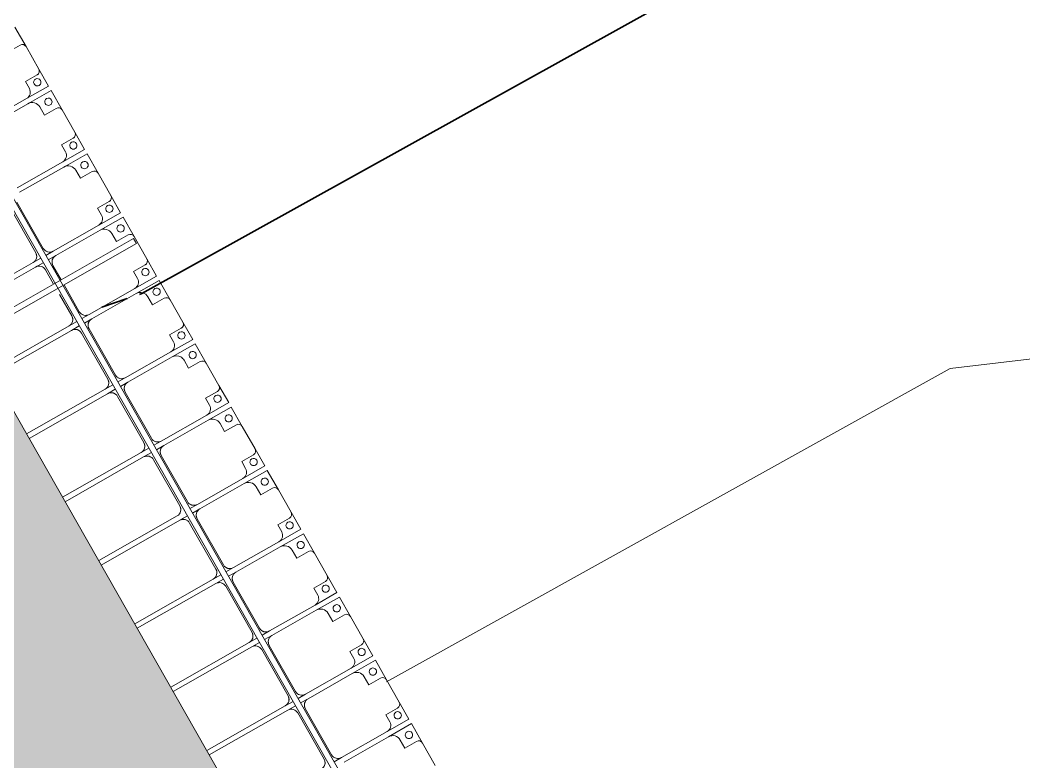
# Model space of a CAD drawing. Header units: millimetres. Extents: x -861324 to 439029, y -308065 to 694685.
# Drawn here: x -94915 to -88024, y -25345 to -20254 of the extents above; entities that cross this region are included whole.
import ezdxf

# ---------------------------------------------------------------- set-up
doc = ezdxf.new("R2010")
doc.units = ezdxf.units.MM
for name, color, linetype, lineweight in [('A-DETL-GENF', 92, 'Continuous', 9), ('A-DETL-THIN', 151, 'Continuous', 9), ('A-GENM', 13, 'Continuous', 9), ('C-TOPO-MAJR', 7, 'Continuous', 35), ('C-TOPO-MINR', 7, 'Continuous', 9), ('S-BEAM', 12, 'Continuous', 9)]:
    doc.layers.add(name, color=color, linetype=linetype, lineweight=lineweight)

# ---------------------------------------------------------------- blocks, each defined once
blk = doc.blocks.new('Dải phao đi lại kèm đỡ invester - DẢI PHAO ĐI LẠI-15551-BỐ TRÍ BÈ PIN HỒ BẢN MÒNG')
at = {"layer": 'A-GENM', "color": 9}
for p, q in [((110758.4, 1312.2), (110911.8, 1312.2)), ((110911.8, 1312.2), (110758.4, 1312.2)), ((111088.2, 1312.2), (111223.4, 1312.2)), ((111223.4, 1312.2), (111088.2, 1312.2)), ((111223.4, 1312.2), (111223.4, 1139.7)), ((111223.4, 1139.7), (111223.4, 1312.2)), ((111258.4, 1312.2), (111411.8, 1312.2)), ((111258.4, 1129.7), (111258.4, 1312.2)), ((111258.4, 1312.2), (111258.4, 1129.7)), ((111411.8, 1312.2), (111258.4, 1312.2)), ((111588.2, 1312.2), (111723.4, 1312.2)), ((111723.4, 1312.2), (111588.2, 1312.2)), ((111723.4, 1312.2), (111723.4, 1139.7)), ((111723.4, 1139.7), (111723.4, 1312.2)), ((111758.4, 1312.2), (111911.8, 1312.2)), ((111758.4, 1129.7), (111758.4, 1312.2)), ((111758.4, 1312.2), (111758.4, 1129.7)), ((111911.8, 1312.2), (111758.4, 1312.2)), ((112088.2, 1312.2), (112223.4, 1312.2)), ((112223.4, 1312.2), (112088.2, 1312.2)), ((112223.4, 1312.2), (112223.4, 1139.7)), ((112223.4, 1139.7), (112223.4, 1312.2)), ((112258.4, 1312.2), (112411.8, 1312.2)), ((112258.4, 1129.7), (112258.4, 1312.2)), ((112258.4, 1312.2), (112258.4, 1129.7)), ((112411.8, 1312.2), (112258.4, 1312.2)), ((112588.2, 1312.2), (112723.4, 1312.2)), ((112723.4, 1312.2), (112588.2, 1312.2)), ((112723.4, 1312.2), (112723.4, 1139.7)), ((112723.4, 1139.7), (112723.4, 1312.2)), ((112758.4, 1312.2), (112911.8, 1312.2)), ((112758.4, 1129.7), (112758.4, 1312.2)), ((112758.4, 1312.2), (112758.4, 1129.7)), ((112911.8, 1312.2), (112758.4, 1312.2)), ((113088.2, 1312.2), (113223.4, 1312.2)), ((113223.4, 1312.2), (113088.2, 1312.2)), ((113223.4, 1312.2), (113223.4, 1139.7)), ((113223.4, 1139.7), (113223.4, 1312.2)), ((113258.4, 1312.2), (113411.8, 1312.2)), ((113258.4, 1129.7), (113258.4, 1312.2)), ((113258.4, 1312.2), (113258.4, 1129.7)), ((113411.8, 1312.2), (113258.4, 1312.2)), ((113588.2, 1312.2), (113723.4, 1312.2)), ((113723.4, 1312.2), (113588.2, 1312.2)), ((113723.4, 1312.2), (113723.4, 1139.7)), ((113723.4, 1139.7), (113723.4, 1312.2)), ((113758.4, 1312.2), (113911.8, 1312.2)), ((113758.4, 1129.7), (113758.4, 1312.2)), ((113758.4, 1312.2), (113758.4, 1129.7)), ((113911.8, 1312.2), (113758.4, 1312.2)), ((114088.2, 1312.2), (114223.4, 1312.2)), ((114223.4, 1312.2), (114088.2, 1312.2)), ((114223.4, 1312.2), (114223.4, 1139.7)), ((114223.4, 1139.7), (114223.4, 1312.2)), ((114258.4, 1312.2), (114411.8, 1312.2)), ((114258.4, 1129.7), (114258.4, 1312.2)), ((114258.4, 1312.2), (114258.4, 1129.7)), ((114411.8, 1312.2), (114258.4, 1312.2)), ((114588.2, 1312.2), (114723.4, 1312.2)), ((114723.4, 1312.2), (114588.2, 1312.2)), ((114723.4, 1312.2), (114723.4, 1139.7)), ((114723.4, 1139.7), (114723.4, 1312.2)), ((114758.4, 1312.2), (114911.8, 1312.2)), ((114758.4, 1129.7), (114758.4, 1312.2)), ((114758.4, 1312.2), (114758.4, 1129.7)), ((114911.8, 1312.2), (114758.4, 1312.2)), ((115088.2, 1312.2), (115223.4, 1312.2)), ((115223.4, 1312.2), (115088.2, 1312.2)), ((115223.4, 1312.2), (115223.4, 1139.7)), ((115223.4, 1139.7), (115223.4, 1312.2)), ((115258.4, 1312.2), (115411.8, 1312.2)), ((115258.4, 1129.7), (115258.4, 1312.2)), ((115258.4, 1312.2), (115258.4, 1129.7)), ((115411.8, 1312.2), (115258.4, 1312.2)), ((115588.2, 1312.2), (115723.4, 1312.2)), ((115723.4, 1312.2), (115588.2, 1312.2)), ((115723.4, 1312.2), (115723.4, 1139.7)), ((115723.4, 1139.7), (115723.4, 1312.2)), ((115758.4, 1312.2), (115911.8, 1312.2)), ((115758.4, 1129.7), (115758.4, 1312.2)), ((115758.4, 1312.2), (115758.4, 1129.7)), ((115911.8, 1312.2), (115758.4, 1312.2)), ((116088.2, 1312.2), (116223.4, 1312.2)), ((116223.4, 1312.2), (116088.2, 1312.2)), ((116223.4, 1312.2), (116223.4, 1139.7)), ((116223.4, 1139.7), (116223.4, 1312.2)), ((116258.4, 1312.2), (116411.8, 1312.2)), ((116258.4, 1129.7), (116258.4, 1312.2)), ((116258.4, 1312.2), (116258.4, 1129.7)), ((116411.8, 1312.2), (116258.4, 1312.2)), ((110881.8, 1189.7), (110881.8, 1282.2)), ((110881.8, 1189.7), (110881.8, 1282.2)), ((110881.8, 1282.2), (110881.8, 1189.7)), ((111118.2, 1282.2), (111118.2, 1189.7)), ((111118.2, 1282.2), (111118.2, 1189.7)), ((111118.2, 1189.7), (111118.2, 1282.2)), ((111381.8, 1189.7), (111381.8, 1282.2)), ((111381.8, 1189.7), (111381.8, 1282.2)), ((111381.8, 1282.2), (111381.8, 1189.7)), ((111618.2, 1282.2), (111618.2, 1189.7)), ((111618.2, 1282.2), (111618.2, 1189.7)), ((111618.2, 1189.7), (111618.2, 1282.2)), ((111881.8, 1189.7), (111881.8, 1282.2)), ((111881.8, 1189.7), (111881.8, 1282.2)), ((111881.8, 1282.2), (111881.8, 1189.7)), ((112118.2, 1282.2), (112118.2, 1189.7)), ((112118.2, 1282.2), (112118.2, 1189.7)), ((112118.2, 1189.7), (112118.2, 1282.2)), ((112381.8, 1189.7), (112381.8, 1282.2)), ((112381.8, 1189.7), (112381.8, 1282.2)), ((112381.8, 1282.2), (112381.8, 1189.7)), ((112618.2, 1282.2), (112618.2, 1189.7)), ((112618.2, 1282.2), (112618.2, 1189.7)), ((112618.2, 1189.7), (112618.2, 1282.2)), ((112881.8, 1189.7), (112881.8, 1282.2)), ((112881.8, 1189.7), (112881.8, 1282.2)), ((112881.8, 1282.2), (112881.8, 1189.7)), ((113118.2, 1282.2), (113118.2, 1189.7)), ((113118.2, 1282.2), (113118.2, 1189.7)), ((113118.2, 1189.7), (113118.2, 1282.2)), ((113381.8, 1189.7), (113381.8, 1282.2)), ((113381.8, 1189.7), (113381.8, 1282.2)), ((113381.8, 1282.2), (113381.8, 1189.7)), ((113618.2, 1282.2), (113618.2, 1189.7)), ((113618.2, 1282.2), (113618.2, 1189.7)), ((113618.2, 1189.7), (113618.2, 1282.2)), ((113881.8, 1189.7), (113881.8, 1282.2)), ((113881.8, 1189.7), (113881.8, 1282.2)), ((113881.8, 1282.2), (113881.8, 1189.7)), ((114118.2, 1282.2), (114118.2, 1189.7)), ((114118.2, 1282.2), (114118.2, 1189.7)), ((114118.2, 1189.7), (114118.2, 1282.2)), ((114381.8, 1189.7), (114381.8, 1282.2)), ((114381.8, 1189.7), (114381.8, 1282.2)), ((114381.8, 1282.2), (114381.8, 1189.7)), ((114618.2, 1282.2), (114618.2, 1189.7)), ((114618.2, 1282.2), (114618.2, 1189.7)), ((114618.2, 1189.7), (114618.2, 1282.2)), ((114881.8, 1189.7), (114881.8, 1282.2)), ((114881.8, 1189.7), (114881.8, 1282.2)), ((114881.8, 1282.2), (114881.8, 1189.7)), ((115118.2, 1282.2), (115118.2, 1189.7)), ((115118.2, 1282.2), (115118.2, 1189.7)), ((115118.2, 1189.7), (115118.2, 1282.2)), ((115381.8, 1189.7), (115381.8, 1282.2)), ((115381.8, 1189.7), (115381.8, 1282.2)), ((115381.8, 1282.2), (115381.8, 1189.7)), ((115618.2, 1282.2), (115618.2, 1189.7)), ((115618.2, 1282.2), (115618.2, 1189.7)), ((115618.2, 1189.7), (115618.2, 1282.2)), ((115881.8, 1189.7), (115881.8, 1282.2)), ((115881.8, 1189.7), (115881.8, 1282.2)), ((115881.8, 1282.2), (115881.8, 1189.7)), ((116118.2, 1282.2), (116118.2, 1189.7)), ((116118.2, 1282.2), (116118.2, 1189.7)), ((116118.2, 1189.7), (116118.2, 1282.2)), ((116381.8, 1189.7), (116381.8, 1282.2)), ((116381.8, 1189.7), (116381.8, 1282.2)), ((116381.8, 1282.2), (116381.8, 1189.7)), ((111118.2, 1189.7), (111173.4, 1189.7)), ((111118.2, 1189.7), (111173.4, 1189.7)), ((111173.4, 1189.7), (111118.2, 1189.7)), ((111318.4, 1189.7), (111381.8, 1189.7)), ((111318.4, 1189.7), (111381.8, 1189.7)), ((111381.8, 1189.7), (111318.4, 1189.7)), ((111618.2, 1189.7), (111673.4, 1189.7)), ((111618.2, 1189.7), (111673.4, 1189.7)), ((111673.4, 1189.7), (111618.2, 1189.7)), ((111818.4, 1189.7), (111881.8, 1189.7)), ((111818.4, 1189.7), (111881.8, 1189.7)), ((111881.8, 1189.7), (111818.4, 1189.7)), ((112118.2, 1189.7), (112173.4, 1189.7)), ((112118.2, 1189.7), (112173.4, 1189.7)), ((112173.4, 1189.7), (112118.2, 1189.7)), ((112318.4, 1189.7), (112381.8, 1189.7)), ((112318.4, 1189.7), (112381.8, 1189.7)), ((112381.8, 1189.7), (112318.4, 1189.7)), ((112618.2, 1189.7), (112673.4, 1189.7)), ((112618.2, 1189.7), (112673.4, 1189.7)), ((112673.4, 1189.7), (112618.2, 1189.7)), ((112818.4, 1189.7), (112881.8, 1189.7)), ((112818.4, 1189.7), (112881.8, 1189.7)), ((112881.8, 1189.7), (112818.4, 1189.7)), ((113118.2, 1189.7), (113173.4, 1189.7)), ((113118.2, 1189.7), (113173.4, 1189.7)), ((113173.4, 1189.7), (113118.2, 1189.7)), ((113318.4, 1189.7), (113381.8, 1189.7)), ((113318.4, 1189.7), (113381.8, 1189.7)), ((113381.8, 1189.7), (113318.4, 1189.7)), ((113618.2, 1189.7), (113673.4, 1189.7)), ((113618.2, 1189.7), (113673.4, 1189.7)), ((113673.4, 1189.7), (113618.2, 1189.7)), ((113818.4, 1189.7), (113881.8, 1189.7)), ((113818.4, 1189.7), (113881.8, 1189.7)), ((113881.8, 1189.7), (113818.4, 1189.7)), ((114118.2, 1189.7), (114173.4, 1189.7)), ((114118.2, 1189.7), (114173.4, 1189.7)), ((114173.4, 1189.7), (114118.2, 1189.7)), ((114318.4, 1189.7), (114381.8, 1189.7)), ((114318.4, 1189.7), (114381.8, 1189.7)), ((114381.8, 1189.7), (114318.4, 1189.7)), ((114618.2, 1189.7), (114673.4, 1189.7)), ((114618.2, 1189.7), (114673.4, 1189.7)), ((114673.4, 1189.7), (114618.2, 1189.7)), ((114818.4, 1189.7), (114881.8, 1189.7)), ((114818.4, 1189.7), (114881.8, 1189.7)), ((114881.8, 1189.7), (114818.4, 1189.7)), ((115118.2, 1189.7), (115173.4, 1189.7)), ((115118.2, 1189.7), (115173.4, 1189.7)), ((115173.4, 1189.7), (115118.2, 1189.7)), ((115318.4, 1189.7), (115381.8, 1189.7)), ((115318.4, 1189.7), (115381.8, 1189.7)), ((115381.8, 1189.7), (115318.4, 1189.7)), ((115618.2, 1189.7), (115673.4, 1189.7)), ((115618.2, 1189.7), (115673.4, 1189.7)), ((115673.4, 1189.7), (115618.2, 1189.7)), ((115818.4, 1189.7), (115881.8, 1189.7)), ((115818.4, 1189.7), (115881.8, 1189.7)), ((115881.8, 1189.7), (115818.4, 1189.7)), ((116118.2, 1189.7), (116173.4, 1189.7)), ((116118.2, 1189.7), (116173.4, 1189.7)), ((116173.4, 1189.7), (116118.2, 1189.7)), ((116318.4, 1189.7), (116381.8, 1189.7)), ((116318.4, 1189.7), (116381.8, 1189.7)), ((116381.8, 1189.7), (116318.4, 1189.7)), ((112223.4, 779.7), (112223.4, 721.1)), ((112258.4, 721.1), (112258.4, 779.7)), ((112723.4, 779.7), (112723.4, 721.1)), ((112758.4, 721.1), (112758.4, 779.7)), ((113223.4, 779.7), (113223.4, 721.1)), ((113258.4, 721.1), (113258.4, 779.7)), ((113723.4, 779.7), (113723.4, 721.1)), ((113758.4, 721.1), (113758.4, 779.7)), ((114223.4, 779.7), (114223.4, 721.1)), ((114258.4, 721.1), (114258.4, 779.7)), ((114723.4, 779.7), (114723.4, 721.1)), ((114758.4, 721.1), (114758.4, 779.7)), ((115223.4, 779.7), (115223.4, 721.1)), ((115258.4, 721.1), (115258.4, 779.7)), ((115723.4, 779.7), (115723.4, 721.1)), ((115758.4, 721.1), (115758.4, 779.7)), ((116223.4, 779.7), (116223.4, 721.1)), ((112223.4, 681.1), (112223.4, 620.3)), ((112258.4, 620.3), (112258.4, 681.1)), ((112723.4, 681.1), (112723.4, 620.3)), ((112758.4, 620.3), (112758.4, 681.1)), ((113223.4, 681.1), (113223.4, 620.3)), ((113258.4, 620.3), (113258.4, 681.1)), ((113723.4, 681.1), (113723.4, 620.3)), ((113758.4, 620.3), (113758.4, 681.1)), ((114258.4, 629.1), (114258.4, 681.1)), ((114723.4, 681.1), (114723.4, 620.3)), ((114758.4, 620.3), (114758.4, 681.1)), ((115223.4, 681.1), (115223.4, 620.3)), ((115258.4, 620.3), (115258.4, 681.1)), ((115723.4, 681.1), (115723.4, 620.3)), ((115758.4, 620.3), (115758.4, 681.1))]:
    blk.add_line(p, q, dxfattribs=at)
at = {"layer": 'A-GENM', "color": 7}
for p, q in [((111088.2, 1312.2), (110911.8, 1312.2)), ((111588.2, 1312.2), (111411.8, 1312.2)), ((112088.2, 1312.2), (111911.8, 1312.2)), ((112588.2, 1312.2), (112411.8, 1312.2)), ((113088.2, 1312.2), (112911.8, 1312.2)), ((113588.2, 1312.2), (113411.8, 1312.2)), ((114088.2, 1312.2), (113911.8, 1312.2)), ((114588.2, 1312.2), (114411.8, 1312.2)), ((115088.2, 1312.2), (114911.8, 1312.2)), ((115588.2, 1312.2), (115411.8, 1312.2)), ((116088.2, 1312.2), (115911.8, 1312.2)), ((116588.2, 1312.2), (116411.8, 1312.2)), ((110881.8, 1282.2), (110881.8, 1189.7)), ((111118.2, 1189.7), (111118.2, 1282.2)), ((111381.8, 1282.2), (111381.8, 1189.7)), ((111618.2, 1189.7), (111618.2, 1282.2)), ((111881.8, 1282.2), (111881.8, 1189.7)), ((112118.2, 1189.7), (112118.2, 1282.2)), ((112381.8, 1282.2), (112381.8, 1189.7)), ((112618.2, 1189.7), (112618.2, 1282.2)), ((112881.8, 1282.2), (112881.8, 1189.7)), ((113118.2, 1189.7), (113118.2, 1282.2)), ((113381.8, 1282.2), (113381.8, 1189.7)), ((113618.2, 1189.7), (113618.2, 1282.2)), ((113881.8, 1282.2), (113881.8, 1189.7)), ((114118.2, 1189.7), (114118.2, 1282.2)), ((114381.8, 1282.2), (114381.8, 1189.7)), ((114618.2, 1189.7), (114618.2, 1282.2)), ((114881.8, 1282.2), (114881.8, 1189.7)), ((115118.2, 1189.7), (115118.2, 1282.2)), ((115381.8, 1282.2), (115381.8, 1189.7)), ((115618.2, 1189.7), (115618.2, 1282.2)), ((115881.8, 1282.2), (115881.8, 1189.7)), ((116118.2, 1189.7), (116118.2, 1282.2)), ((116381.8, 1282.2), (116381.8, 1189.7)), ((111173.4, 1189.7), (111118.2, 1189.7)), ((111381.8, 1189.7), (111318.4, 1189.7)), ((111673.4, 1189.7), (111618.2, 1189.7)), ((111881.8, 1189.7), (111818.4, 1189.7)), ((112173.4, 1189.7), (112118.2, 1189.7)), ((112381.8, 1189.7), (112318.4, 1189.7)), ((112673.4, 1189.7), (112618.2, 1189.7)), ((112881.8, 1189.7), (112818.4, 1189.7)), ((113173.4, 1189.7), (113118.2, 1189.7)), ((113381.8, 1189.7), (113318.4, 1189.7)), ((113673.4, 1189.7), (113618.2, 1189.7)), ((113881.8, 1189.7), (113818.4, 1189.7)), ((114173.4, 1189.7), (114118.2, 1189.7)), ((114381.8, 1189.7), (114318.4, 1189.7)), ((114673.4, 1189.7), (114618.2, 1189.7)), ((114881.8, 1189.7), (114818.4, 1189.7)), ((115173.4, 1189.7), (115118.2, 1189.7)), ((115381.8, 1189.7), (115318.4, 1189.7)), ((115673.4, 1189.7), (115618.2, 1189.7)), ((115881.8, 1189.7), (115818.4, 1189.7)), ((116173.4, 1189.7), (116118.2, 1189.7)), ((116381.8, 1189.7), (116318.4, 1189.7)), ((111223.4, 779.7), (111223.4, 1139.7)), ((111258.4, 1129.7), (111258.4, 779.7)), ((111723.4, 779.7), (111723.4, 1139.7)), ((111758.4, 1129.7), (111758.4, 779.7)), ((112223.4, 779.7), (112223.4, 1139.7)), ((112258.4, 1129.7), (112258.4, 779.7)), ((112723.4, 779.7), (112723.4, 1139.7)), ((112758.4, 1129.7), (112758.4, 779.7)), ((113223.4, 779.7), (113223.4, 1139.7)), ((113258.4, 1129.7), (113258.4, 779.7)), ((113723.4, 779.7), (113723.4, 1139.7)), ((113758.4, 1129.7), (113758.4, 779.7)), ((114223.4, 779.7), (114223.4, 1139.7)), ((114258.4, 1129.7), (114258.4, 779.7)), ((114723.4, 779.7), (114723.4, 1139.7)), ((114758.4, 1129.7), (114758.4, 779.7)), ((115223.4, 779.7), (115223.4, 1139.7)), ((115258.4, 1129.7), (115258.4, 779.7)), ((115723.4, 779.7), (115723.4, 1139.7)), ((115758.4, 1129.7), (115758.4, 779.7)), ((116223.4, 779.7), (116223.4, 1139.7)), ((116258.4, 1129.7), (116258.4, 779.7)), ((112223.4, 779.7), (112223.4, 721.1)), ((112258.4, 721.1), (112258.4, 779.7)), ((112723.4, 779.7), (112723.4, 721.1)), ((112758.4, 721.1), (112758.4, 779.7)), ((113223.4, 779.7), (113223.4, 721.1)), ((113258.4, 721.1), (113258.4, 779.7)), ((113723.4, 779.7), (113723.4, 721.1)), ((113758.4, 721.1), (113758.4, 779.7)), ((114223.4, 779.7), (114223.4, 721.1)), ((114258.4, 721.1), (114258.4, 779.7)), ((114723.4, 779.7), (114723.4, 721.1)), ((114758.4, 721.1), (114758.4, 779.7)), ((115223.4, 779.7), (115223.4, 721.1)), ((115258.4, 721.1), (115258.4, 779.7)), ((115723.4, 779.7), (115723.4, 721.1)), ((115758.4, 721.1), (115758.4, 779.7)), ((116223.4, 779.7), (116223.4, 721.1)), ((111808.4, 729.7), (112173.4, 729.7)), ((112308.4, 729.7), (112421.3, 729.7)), ((112461.3, 729.7), (112673.4, 729.7)), ((112808.4, 729.7), (113173.4, 729.7)), ((113308.4, 729.7), (113673.4, 729.7)), ((113808.4, 729.7), (114173.4, 729.7)), ((114308.4, 729.7), (114673.4, 729.7)), ((114808.4, 729.7), (115173.4, 729.7)), ((115308.4, 729.7), (115673.4, 729.7)), ((115808.4, 729.7), (116173.4, 729.7)), ((112173.4, 670.3), (111808.4, 670.3)), ((112223.4, 681.1), (112223.4, 620.3)), ((112223.4, 0), (112223.4, 620.3)), ((112258.4, 620.3), (112258.4, 681.1)), ((112258.4, 620.3), (112258.4, 0)), ((112421.3, 670.3), (112308.4, 670.3)), ((112673.4, 670.3), (112503.6, 670.3)), ((112723.4, 681.1), (112723.4, 620.3)), ((112723.4, 0), (112723.4, 620.3)), ((112758.4, 620.3), (112758.4, 681.1)), ((112758.4, 620.3), (112758.4, 0)), ((113173.4, 670.3), (112808.4, 670.3)), ((113223.4, 681.1), (113223.4, 620.3)), ((113223.4, 0), (113223.4, 620.3)), ((113258.4, 620.3), (113258.4, 681.1)), ((113258.4, 620.3), (113258.4, 0)), ((113673.4, 670.3), (113308.4, 670.3)), ((113723.4, 681.1), (113723.4, 620.3)), ((113723.4, 0), (113723.4, 620.3)), ((113758.4, 620.3), (113758.4, 681.1)), ((113758.4, 620.3), (113758.4, 0)), ((114173.4, 670.3), (113808.4, 670.3)), ((114223.4, 0), (114223.4, 620.3)), ((114258.4, 620.3), (114258.4, 681.1)), ((114258.4, 620.3), (114258.4, 0)), ((114673.4, 670.3), (114308.4, 670.3)), ((114723.4, 681.1), (114723.4, 620.3)), ((114723.4, 0), (114723.4, 620.3)), ((114758.4, 620.3), (114758.4, 681.1)), ((114758.4, 620.3), (114758.4, 0)), ((115173.4, 670.3), (114808.4, 670.3)), ((115223.4, 681.1), (115223.4, 620.3)), ((115223.4, 0), (115223.4, 620.3)), ((115258.4, 620.3), (115258.4, 681.1)), ((115258.4, 620.3), (115258.4, 0)), ((115673.4, 670.3), (115308.4, 670.3)), ((115723.4, 681.1), (115723.4, 620.3)), ((115723.4, 0), (115723.4, 620.3)), ((115758.4, 620.3), (115758.4, 681.1)), ((115758.4, 620.3), (115758.4, 0)), ((116173.4, 670.3), (115808.4, 670.3))]:
    blk.add_line(p, q, dxfattribs=at)
for centre, radius, start, end in [((110911.8, 1282.2), 30, 90, 180), ((111088.2, 1282.2), 30, 360, 90), ((111411.8, 1282.2), 30, 90, 180), ((111588.2, 1282.2), 30, 360, 90), ((111911.8, 1282.2), 30, 90, 180), ((112088.2, 1282.2), 30, 360, 90), ((112411.8, 1282.2), 30, 90, 180), ((112588.2, 1282.2), 30, 360, 90), ((112911.8, 1282.2), 30, 90, 180), ((113088.2, 1282.2), 30, 360, 90), ((113411.8, 1282.2), 30, 90, 180), ((113588.2, 1282.2), 30, 360, 90), ((113911.8, 1282.2), 30, 90, 180), ((114088.2, 1282.2), 30, 360, 90), ((114411.8, 1282.2), 30, 90, 180), ((114588.2, 1282.2), 30, 360, 90), ((114911.8, 1282.2), 30, 90, 180), ((115088.2, 1282.2), 30, 360, 90), ((115411.8, 1282.2), 30, 90, 180), ((115588.2, 1282.2), 30, 360, 90), ((115911.8, 1282.2), 30, 90, 180), ((116088.2, 1282.2), 30, 360, 90), ((116411.8, 1282.2), 30, 90, 180), ((111173.4, 1139.7), 50, 0, 90), ((111318.4, 1129.7), 60, 90, 180), ((111673.4, 1139.7), 50, 0, 90), ((111818.4, 1129.7), 60, 90, 180), ((112173.4, 1139.7), 50, 0, 90), ((112318.4, 1129.7), 60, 90, 180), ((112673.4, 1139.7), 50, 0, 90), ((112818.4, 1129.7), 60, 90, 180), ((113173.4, 1139.7), 50, 0, 90), ((113318.4, 1129.7), 60, 120.05783, 180), ((113318.4, 1129.7), 60, 90, 120), ((113673.4, 1139.7), 50, 0, 90), ((113818.4, 1129.7), 60, 90, 180), ((114173.4, 1139.7), 50, 0, 90), ((114318.4, 1129.7), 60, 90, 180), ((114673.4, 1139.7), 50, 0, 90), ((114818.4, 1129.7), 60, 90, 180), ((115173.4, 1139.7), 50, 0, 90), ((115318.4, 1129.7), 60, 90, 180), ((115673.4, 1139.7), 50, 0, 90), ((115818.4, 1129.7), 60, 90, 180), ((116173.4, 1139.7), 50, 0, 90), ((116318.4, 1129.7), 60, 90, 180), ((112173.4, 779.7), 50, 270, 0), ((112173.4, 779.7), 50, 300, 0), ((112308.4, 779.7), 50, 180, 270), ((112673.4, 779.7), 50, 270, 0), ((112673.4, 779.7), 50, 300, 0), ((112808.4, 779.7), 50, 180, 270), ((113173.4, 779.7), 50, 270, 0), ((113173.4, 779.7), 50, 300, 0), ((113308.4, 779.7), 50, 180, 270), ((113673.4, 779.7), 50, 270, 0), ((113673.4, 779.7), 50, 300, 0), ((113808.4, 779.7), 50, 180, 270), ((114173.4, 779.7), 50, 270, 0), ((114173.4, 779.7), 50, 300, 0), ((114308.4, 779.7), 50, 180, 270), ((114673.4, 779.7), 50, 270, 0), ((114673.4, 779.7), 50, 300, 0), ((114808.4, 779.7), 50, 180, 270), ((115173.4, 779.7), 50, 270, 0), ((115173.4, 779.7), 50, 300, 0), ((115308.4, 779.7), 50, 180, 270), ((115673.4, 779.7), 50, 270, 0), ((115673.4, 779.7), 50, 300, 0), ((115808.4, 779.7), 50, 180, 270), ((116173.4, 779.7), 50, 270, 0), ((116173.4, 779.7), 50, 300, 0), ((112308.4, 779.7), 50, 210, 270), ((112808.4, 779.7), 50, 210, 270), ((113308.4, 779.7), 50, 210, 270), ((113808.4, 779.7), 50, 210, 270), ((114308.4, 779.7), 50, 210, 270), ((114808.4, 779.7), 50, 210, 270), ((115308.4, 779.7), 50, 210, 270), ((115808.4, 779.7), 50, 210, 270), ((112173.4, 620.3), 50, 360, 90), ((112173.4, 620.3), 50, 30, 90), ((112308.4, 620.3), 50, 90, 180), ((112308.4, 620.3), 50, 120, 180), ((112673.4, 620.3), 50, 360, 90), ((112673.4, 620.3), 50, 30, 90), ((112808.4, 620.3), 50, 90, 180), ((112808.4, 620.3), 50, 120, 180), ((113173.4, 620.3), 50, 360, 90), ((113173.4, 620.3), 50, 30, 90), ((113308.4, 620.3), 50, 90, 180), ((113308.4, 620.3), 50, 120, 180), ((113673.4, 620.3), 50, 360, 90), ((113673.4, 620.3), 50, 30, 90), ((113808.4, 620.3), 50, 90, 180), ((113808.4, 620.3), 50, 120, 180), ((114173.4, 620.3), 50, 360, 90), ((114173.4, 620.3), 50, 30, 90), ((114308.4, 620.3), 50, 90, 180), ((114308.4, 620.3), 50, 120, 180), ((114673.4, 620.3), 50, 360, 90), ((114673.4, 620.3), 50, 30, 90), ((114808.4, 620.3), 50, 90, 180), ((114808.4, 620.3), 50, 120, 180), ((115173.4, 620.3), 50, 360, 90), ((115173.4, 620.3), 50, 30, 90), ((115308.4, 620.3), 50, 90, 180), ((115308.4, 620.3), 50, 120, 180), ((115673.4, 620.3), 50, 360, 90), ((115673.4, 620.3), 50, 30, 90), ((115808.4, 620.3), 50, 90, 180), ((115808.4, 620.3), 50, 120, 180), ((116173.4, 620.3), 50, 360, 90), ((116173.4, 620.3), 50, 30, 90)]:
    blk.add_arc(centre, radius, start, end, dxfattribs=at)
at = {"layer": 'A-GENM', "color": 9}
for centre, radius, start, end in [((110911.8, 1282.2), 30, 90, 180), ((110911.8, 1282.2), 30, 90, 180), ((110911.8, 1282.2), 30, 90, 180), ((111088.2, 1282.2), 30, 0, 90), ((111088.2, 1282.2), 30, 360, 90), ((111088.2, 1282.2), 30, 360, 90), ((111411.8, 1282.2), 30, 90, 180), ((111411.8, 1282.2), 30, 90, 180), ((111411.8, 1282.2), 30, 90, 180), ((111588.2, 1282.2), 30, 0, 90), ((111588.2, 1282.2), 30, 360, 90), ((111588.2, 1282.2), 30, 360, 90), ((111911.8, 1282.2), 30, 90, 180), ((111911.8, 1282.2), 30, 90, 180), ((111911.8, 1282.2), 30, 90, 180), ((112088.2, 1282.2), 30, 0, 90), ((112088.2, 1282.2), 30, 360, 90), ((112088.2, 1282.2), 30, 360, 90), ((112411.8, 1282.2), 30, 90, 180), ((112411.8, 1282.2), 30, 90, 180), ((112411.8, 1282.2), 30, 90, 180), ((112588.2, 1282.2), 30, 0, 90), ((112588.2, 1282.2), 30, 360, 90), ((112588.2, 1282.2), 30, 360, 90), ((112911.8, 1282.2), 30, 90, 180), ((112911.8, 1282.2), 30, 90, 180), ((112911.8, 1282.2), 30, 90, 180), ((113088.2, 1282.2), 30, 0, 90), ((113088.2, 1282.2), 30, 360, 90), ((113088.2, 1282.2), 30, 360, 90), ((113411.8, 1282.2), 30, 90, 180), ((113411.8, 1282.2), 30, 90, 180), ((113411.8, 1282.2), 30, 90, 180), ((113588.2, 1282.2), 30, 0, 90), ((113588.2, 1282.2), 30, 360, 90), ((113588.2, 1282.2), 30, 360, 90), ((113911.8, 1282.2), 30, 90, 180), ((113911.8, 1282.2), 30, 90, 180), ((113911.8, 1282.2), 30, 90, 180), ((114088.2, 1282.2), 30, 0, 90), ((114088.2, 1282.2), 30, 360, 90), ((114088.2, 1282.2), 30, 360, 90), ((114411.8, 1282.2), 30, 90, 180), ((114411.8, 1282.2), 30, 90, 180), ((114411.8, 1282.2), 30, 90, 180), ((114588.2, 1282.2), 30, 0, 90), ((114588.2, 1282.2), 30, 360, 90), ((114588.2, 1282.2), 30, 360, 90), ((114911.8, 1282.2), 30, 90, 180), ((114911.8, 1282.2), 30, 90, 180), ((114911.8, 1282.2), 30, 90, 180), ((115088.2, 1282.2), 30, 0, 90), ((115088.2, 1282.2), 30, 360, 90), ((115088.2, 1282.2), 30, 360, 90), ((115411.8, 1282.2), 30, 90, 180), ((115411.8, 1282.2), 30, 90, 180), ((115411.8, 1282.2), 30, 90, 180), ((115588.2, 1282.2), 30, 0, 90), ((115588.2, 1282.2), 30, 360, 90), ((115588.2, 1282.2), 30, 360, 90), ((115911.8, 1282.2), 30, 90, 180), ((115911.8, 1282.2), 30, 90, 180), ((115911.8, 1282.2), 30, 90, 180), ((116088.2, 1282.2), 30, 0, 90), ((116088.2, 1282.2), 30, 360, 90), ((116088.2, 1282.2), 30, 360, 90), ((116411.8, 1282.2), 30, 90, 180), ((116411.8, 1282.2), 30, 90, 180), ((116411.8, 1282.2), 30, 90, 180), ((111161.8, 1258.6), 25, 90, 270), ((111161.8, 1258.6), 25, 90, 270), ((111161.8, 1258.6), 25, 270, 90), ((111161.8, 1258.6), 25, 270, 90), ((111316.8, 1258.6), 25, 90, 270), ((111316.8, 1258.6), 25, 90, 270), ((111316.8, 1258.6), 25, 270, 90), ((111316.8, 1258.6), 25, 270, 90), ((111661.8, 1258.6), 25, 90, 270), ((111661.8, 1258.6), 25, 90, 270), ((111661.8, 1258.6), 25, 270, 90), ((111661.8, 1258.6), 25, 270, 90), ((111816.8, 1258.6), 25, 90, 270), ((111816.8, 1258.6), 25, 90, 270), ((111816.8, 1258.6), 25, 270, 90), ((111816.8, 1258.6), 25, 270, 90), ((112161.8, 1258.6), 25, 90, 270), ((112161.8, 1258.6), 25, 90, 270), ((112161.8, 1258.6), 25, 270, 90), ((112161.8, 1258.6), 25, 270, 90), ((112316.8, 1258.6), 25, 90, 270), ((112316.8, 1258.6), 25, 90, 270), ((112316.8, 1258.6), 25, 270, 90), ((112316.8, 1258.6), 25, 270, 90), ((112661.8, 1258.6), 25, 90, 270), ((112661.8, 1258.6), 25, 90, 270), ((112661.8, 1258.6), 25, 270, 90), ((112661.8, 1258.6), 25, 270, 90), ((112816.8, 1258.6), 25, 90, 270), ((112816.8, 1258.6), 25, 90, 270), ((112816.8, 1258.6), 25, 270, 90), ((112816.8, 1258.6), 25, 270, 90), ((113161.8, 1258.6), 25, 90, 270), ((113161.8, 1258.6), 25, 90, 270), ((113161.8, 1258.6), 25, 270, 90), ((113161.8, 1258.6), 25, 270, 90), ((113316.8, 1258.6), 25, 90, 270), ((113316.8, 1258.6), 25, 90, 270), ((113316.8, 1258.6), 25, 270, 90), ((113316.8, 1258.6), 25, 270, 90), ((113661.8, 1258.6), 25, 90, 270), ((113661.8, 1258.6), 25, 90, 270), ((113661.8, 1258.6), 25, 270, 90), ((113661.8, 1258.6), 25, 270, 90), ((113816.8, 1258.6), 25, 90, 270), ((113816.8, 1258.6), 25, 90, 270), ((113816.8, 1258.6), 25, 270, 90), ((113816.8, 1258.6), 25, 270, 90), ((114161.8, 1258.6), 25, 90, 270), ((114161.8, 1258.6), 25, 90, 270), ((114161.8, 1258.6), 25, 270, 90), ((114161.8, 1258.6), 25, 270, 90), ((114316.8, 1258.6), 25, 90, 270), ((114316.8, 1258.6), 25, 90, 270), ((114316.8, 1258.6), 25, 270, 90), ((114316.8, 1258.6), 25, 270, 90), ((114661.8, 1258.6), 25, 90, 270), ((114661.8, 1258.6), 25, 90, 270), ((114661.8, 1258.6), 25, 270, 90), ((114661.8, 1258.6), 25, 270, 90), ((114816.8, 1258.6), 25, 90, 270), ((114816.8, 1258.6), 25, 90, 270), ((114816.8, 1258.6), 25, 270, 90), ((114816.8, 1258.6), 25, 270, 90), ((115161.8, 1258.6), 25, 90, 270), ((115161.8, 1258.6), 25, 90, 270), ((115161.8, 1258.6), 25, 270, 90), ((115161.8, 1258.6), 25, 270, 90), ((115316.8, 1258.6), 25, 90, 270), ((115316.8, 1258.6), 25, 90, 270), ((115316.8, 1258.6), 25, 270, 90), ((115316.8, 1258.6), 25, 270, 90), ((115661.8, 1258.6), 25, 90, 270), ((115661.8, 1258.6), 25, 90, 270), ((115661.8, 1258.6), 25, 270, 90), ((115661.8, 1258.6), 25, 270, 90), ((115816.8, 1258.6), 25, 90, 270), ((115816.8, 1258.6), 25, 90, 270), ((115816.8, 1258.6), 25, 270, 90), ((115816.8, 1258.6), 25, 270, 90), ((116161.8, 1258.6), 25, 90, 270), ((116161.8, 1258.6), 25, 90, 270), ((116161.8, 1258.6), 25, 270, 90), ((116161.8, 1258.6), 25, 270, 90), ((116316.8, 1258.6), 25, 90, 270), ((116316.8, 1258.6), 25, 90, 270), ((116316.8, 1258.6), 25, 270, 90), ((116316.8, 1258.6), 25, 270, 90), ((111173.4, 1139.7), 50, 0, 90), ((111173.4, 1139.7), 50, 0, 90), ((111173.4, 1139.7), 50, 0, 90), ((111318.4, 1129.7), 60, 90, 180), ((111318.4, 1129.7), 60, 90, 180), ((111318.4, 1129.7), 60, 90, 180), ((111673.4, 1139.7), 50, 0, 90), ((111673.4, 1139.7), 50, 0, 90), ((111673.4, 1139.7), 50, 0, 90), ((111818.4, 1129.7), 60, 90, 180), ((111818.4, 1129.7), 60, 90, 180), ((111818.4, 1129.7), 60, 90, 180), ((112173.4, 1139.7), 50, 0, 90), ((112173.4, 1139.7), 50, 0, 90), ((112173.4, 1139.7), 50, 0, 90), ((112318.4, 1129.7), 60, 90, 180), ((112318.4, 1129.7), 60, 90, 180), ((112318.4, 1129.7), 60, 90, 180), ((112673.4, 1139.7), 50, 0, 90), ((112673.4, 1139.7), 50, 0, 90), ((112673.4, 1139.7), 50, 0, 90), ((112818.4, 1129.7), 60, 90, 180), ((112818.4, 1129.7), 60, 90, 180), ((112818.4, 1129.7), 60, 90, 180), ((113173.4, 1139.7), 50, 0, 90), ((113173.4, 1139.7), 50, 0, 90), ((113173.4, 1139.7), 50, 0, 90), ((113318.4, 1129.7), 60, 120.05783, 180), ((113318.4, 1129.7), 60, 120.05783, 180), ((113318.4, 1129.7), 60, 120.05783, 180), ((113318.4, 1129.7), 60, 90, 120), ((113318.4, 1129.7), 60, 90, 120), ((113318.4, 1129.7), 60, 90, 120), ((113673.4, 1139.7), 50, 0, 90), ((113673.4, 1139.7), 50, 0, 90), ((113673.4, 1139.7), 50, 0, 90), ((113818.4, 1129.7), 60, 90, 180), ((113818.4, 1129.7), 60, 90, 180), ((113818.4, 1129.7), 60, 90, 180), ((114173.4, 1139.7), 50, 0, 90), ((114173.4, 1139.7), 50, 0, 90), ((114173.4, 1139.7), 50, 0, 90), ((114318.4, 1129.7), 60, 90, 180), ((114318.4, 1129.7), 60, 90, 180), ((114318.4, 1129.7), 60, 90, 180), ((114673.4, 1139.7), 50, 0, 90), ((114673.4, 1139.7), 50, 0, 90), ((114673.4, 1139.7), 50, 0, 90), ((114818.4, 1129.7), 60, 90, 180), ((114818.4, 1129.7), 60, 90, 180), ((114818.4, 1129.7), 60, 90, 180), ((115173.4, 1139.7), 50, 0, 90), ((115173.4, 1139.7), 50, 0, 90), ((115173.4, 1139.7), 50, 0, 90), ((115318.4, 1129.7), 60, 90, 180), ((115318.4, 1129.7), 60, 90, 180), ((115318.4, 1129.7), 60, 90, 180), ((115673.4, 1139.7), 50, 0, 90), ((115673.4, 1139.7), 50, 0, 90), ((115673.4, 1139.7), 50, 0, 90), ((115818.4, 1129.7), 60, 90, 180), ((115818.4, 1129.7), 60, 90, 180), ((115818.4, 1129.7), 60, 90, 180), ((116173.4, 1139.7), 50, 0, 90), ((116173.4, 1139.7), 50, 0, 90), ((116173.4, 1139.7), 50, 0, 90), ((116318.4, 1129.7), 60, 90, 180), ((116318.4, 1129.7), 60, 90, 180), ((116318.4, 1129.7), 60, 90, 180)]:
    blk.add_arc(centre, radius, start, end, dxfattribs=at)
blk = doc.blocks.new('Dầm C52 - Dầm C52-18760-BỐ TRÍ BÈ PIN HỒ BẢN MÒNG')
at = {"layer": 'S-BEAM', "color": 7}
for p, q in [((-74474.317946, 20), (74474.317946, 20)), ((74474.317946, -20), (-74474.317946, -20))]:
    blk.add_line(p, q, dxfattribs=at)
blk = doc.blocks.new('Dầm C52 - Hộp 40x60-25901-BỐ TRÍ BÈ PIN HỒ BẢN MÒNG')
at = {"layer": 'S-BEAM', "color": 7}
for p, q in [((-55977.2, -20), (-55977.2, 20)), ((-55977.2, 20), (-54674.8, 20)), ((-54674.8, -20), (-55977.2, -20))]:
    blk.add_line(p, q, dxfattribs=at)
blk = doc.blocks.new('HOBANMONG_BEPIN 5_rvt-1-BỐ TRÍ BÈ PIN HỒ BẢN MÒNG')
at = {"layer": 'A-GENM', "lineweight": 9, "rotation": 299.6620124026263}
blk.add_blockref('Dải phao đi lại kèm đỡ invester - DẢI PHAO ĐI LẠI-15551-BỐ TRÍ BÈ PIN HỒ BẢN MÒNG', (-150902.4, 75292.3), dxfattribs=at)
at = {"layer": 'S-BEAM', "lineweight": 9}
for name, p, rotation in [('Dầm C52 - Dầm C52-18760-BỐ TRÍ BÈ PIN HỒ BẢN MÒNG', (-113659.2, 11314.1), 119.6620124026264), ('Dầm C52 - Hộp 40x60-25901-BỐ TRÍ BÈ PIN HỒ BẢN MÒNG', (-142767.3, -49472.3), 209.6620124026261)]:
    blk.add_blockref(name, p, dxfattribs=dict(at, rotation=rotation))

msp = doc.modelspace()

# ---------------------------------------------------------------- hatches: boundary and pattern name
at = {"layer": 'A-DETL-GENF'}
msp.add_hatch(color=8, dxfattribs=at).paths.add_polyline_path([(-173161.7, -107703), (-77659.8, -53313.6), (-150902.4, 75292.3), (-214161.5, 39265.5), (-192386.7, 1031.4), (-224629.5, -17331.2), (-174039.6, -106161.4)])

# ---------------------------------------------------------------- linework, layer by layer
at = {"layer": 'A-DETL-THIN'}
msp.add_line((-77659.8, -53313.6), (-150902.4, 75292.3), dxfattribs=at)
at = {"layer": 'C-TOPO-MAJR'}
for p, q in [((-94078.4, -22131.4), (-90076.4, -19908.3)), ((-94354.1, -22225.1), (-94178.6, -22165.5)), ((-94095.3, -22137.1), (-94078.4, -22131.4))]:
    msp.add_line(p, q, dxfattribs=at)
at = {"layer": 'C-TOPO-MINR'}
for p, q in [((-88529.4, -22645.9), (-82624.2, -21944.2)), ((-92399.7, -24795.9), (-88529.4, -22645.9))]:
    msp.add_line(p, q, dxfattribs=at)

# ---------------------------------------------------------------- block references
at = {"lineweight": 5}
msp.add_blockref('HOBANMONG_BEPIN 5_rvt-1-BỐ TRÍ BÈ PIN HỒ BẢN MÒNG', (0, 0), dxfattribs=at)

doc.saveas('drawing.dxf')
